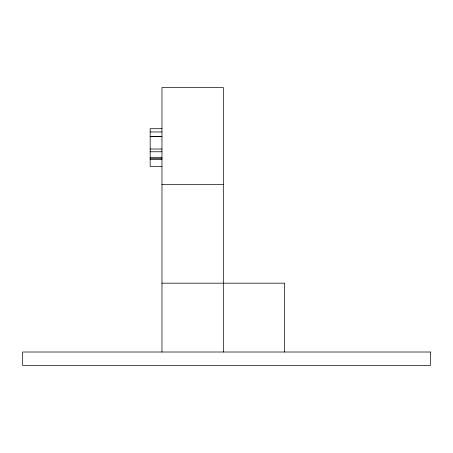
<?xml version="1.0" encoding="UTF-8"?>
<svg xmlns="http://www.w3.org/2000/svg" width="453" height="453" viewBox="0 0 453 453"><rect width="100%" height="100%" fill="white"/><g stroke="black" fill="none" stroke-linecap="round" stroke-linejoin="round"><path stroke-width="0.68" d="M161.97 128.709L150.164 128.709L150.164 166.398L161.97 166.398M150.164 131.965L161.97 131.965M150.164 136.33L161.97 136.393L150.164 136.41M150.164 149.031L161.97 149.031M150.164 151.766L161.97 151.766M150.164 157.304L161.97 157.304M150.164 158.929L161.97 158.929M150.164 159.082L161.97 159.105M161.97 184.467L223.323 184.467M161.97 283.176L284.671 283.176L284.671 352.009M223.323 352.009L223.323 87.531L161.97 87.531L161.97 352.009M430.35 352.009L22.65 352.009L22.65 365.469L430.35 365.469L430.35 352.009"/></g></svg>
